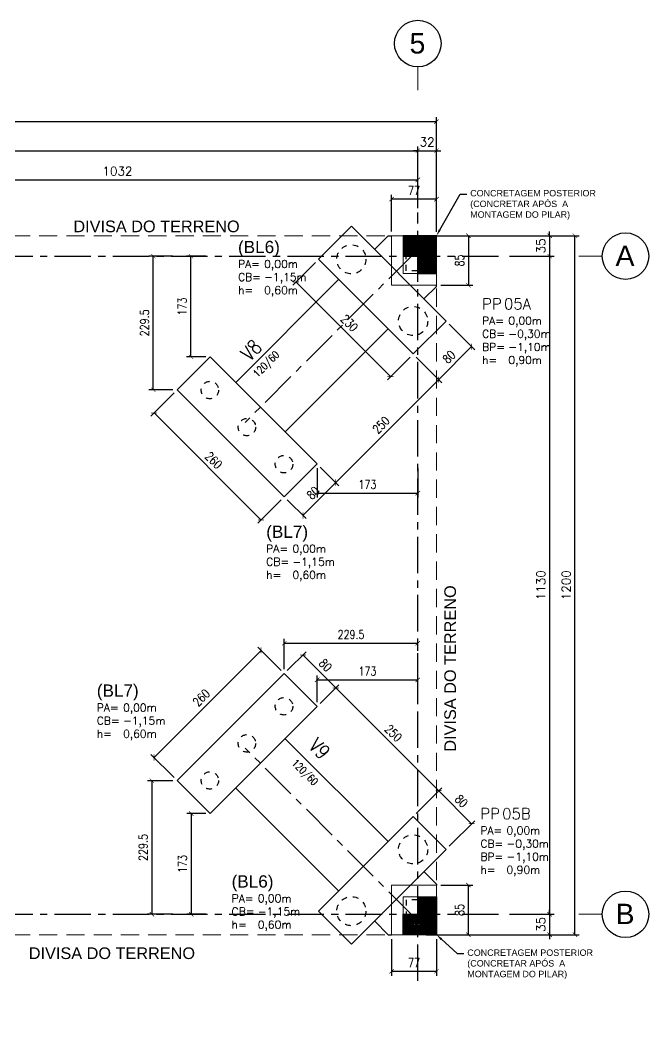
# Model space of a CAD drawing. Header units: millimetres. Extents: x 1792.4 to 1850.9, y 123.2 to 195.3.
# Drawn here: x 1837.84 to 1848.64, y 159.24 to 176.63 of the extents above; entities that cross this region are included whole.
import ezdxf
from ezdxf import colors
from ezdxf.entities.mleader import LeaderData, LeaderLine
from ezdxf.math import Vec2, Vec3

# ---------------------------------------------------------------- set-up
doc = ezdxf.new("R2010")
doc.units = ezdxf.units.MM
doc.header["$LTSCALE"] = 0.5
for name, pattern in [('_PTD_tracejado', [0.003, 0.002, -0.001]), ('CENTER', [2, 1.25, -0.25, 0.25, -0.25]), ('Hidden', [0.007144, 0.004763, -0.002381]), ('HIDDEN2', [0.1875, 0.125, -0.0625])]:
    doc.linetypes.add(name, pattern=pattern)
doc.layers.get('0').update_dxf_attribs({"color": 1})
for name, color, linetype in [('11', 3, 'Continuous'), ('227', 2, 'Continuous'), ('8', 3, 'Continuous'), ('concretagem posterior', 10, 'Continuous'), ('COTAS', 1, 'Continuous'), ('Descrição Pilar', 4, 'Continuous'), ('EIXOS', 242, 'CENTER'), ('ESTACAS', 2, 'Continuous'), ('PILAR', 5, 'Continuous'), ('vigas', 3, 'Continuous')]:
    doc.layers.add(name, color=color, linetype=linetype)
for name, color, linetype, lineweight in [('_Hidden_', 7, 'Hidden', 9), ('BLOCOS', 3, 'Continuous', 9), ('Grids', 7, 'Continuous', 9), ('Text Notes', 7, 'Continuous', 9)]:
    doc.layers.add(name, color=color, linetype=linetype, lineweight=lineweight)
doc.styles.add('Arial', font='arial.ttf', dxfattribs={"height": 0.1875})
doc.styles.add('Arial_2', font='arial.ttf', dxfattribs={"height": 0.1875})
doc.styles.add('ROMANS', font='romans.shx')
doc.styles.add('ROMANS2', font='romans.shx', dxfattribs={"width": 0.8})
doc.styles.add('SANB', font='sas_____.pfb')
doc.styles.add('SIMPLEX', font='SIMPLEX.shx', dxfattribs={"width": 0.8})
doc.dimstyles.new('75', dxfattribs={"dimtxt": 0.15, "dimasz": 0.075, "dimexe": 0.075, "dimexo": 0.075, "dimgap": 0.075, "dimtad": 1, "dimdec": 1, "dimlfac": 100, "dimrnd": 0.4995, "dimdsep": 46, "dimtxsty": 'ROMANS', "dimblk": 'ARCHTICK', "dimcen": 0.075, "dimclrd": 1, "dimclre": 1, "dimclrt": 2, "dimadec": 0, "dimazin": 0, "dimtfac": 1, "dimtdec": 1, "dimtix": 1, "dimtmove": 0, "dimatfit": 0, "dimldrblk": 'ARCHTICK', "dimfxl": 1, "dimtolj": 1, "dimtzin": 0, "dimarcsym": 0})
doc.dimstyles.new('75e', dxfattribs={"dimtxt": 0.15, "dimasz": 0.075, "dimexe": 0.075, "dimexo": 0.075, "dimgap": 0.075, "dimtad": 1, "dimdec": 1, "dimlfac": 100, "dimrnd": 0.5, "dimdsep": 46, "dimtxsty": 'ROMANS2', "dimblk": 'ARCHTICK', "dimcen": 0.075, "dimclrd": 1, "dimclre": 1, "dimclrt": 2, "dimadec": 0, "dimazin": 0, "dimtfac": 1, "dimtdec": 1, "dimtix": 1, "dimtmove": 0, "dimatfit": 0, "dimldrblk": 'ARCHTICK', "dimfxl": 1, "dimtolj": 1, "dimtzin": 0, "dimarcsym": 0})
pattern_1 = [(45, (160.219941, -190.253245), (-0.01234785217, 0.01234785217), [])]
pattern_2 = [(45, (160.219941, -190.603245), (-0.01234785217, 0.01234785217), [])]

# ---------------------------------------------------------------- blocks, each defined once
blk = doc.blocks.new('Grid - M_Cabeça da grade - Círculo _Padrão_ 2-409905-01_ Locação de Pilares')
at = {"layer": 'Grids'}
blk.add_line((0, 0.021), (0, 0.017), dxfattribs=at)
at = {"layer": 'Grids', "color": 146, "lineweight": 25, "true_color": 0x006b77}
blk.add_circle((0, 0.025), 0.004, dxfattribs=at)
blk = doc.blocks.new('_ArchTick')
at = {"color": 0, "linetype": 'ByBlock', "const_width": 0.15}
blk.add_lwpolyline([(-0.5, -0.5), (0.5, 0.5)], dxfattribs=at)
blk = doc.blocks.new('*D53')
at = {"layer": 'COTAS', "color": 1, "lineweight": -2, "transparency": 16777216}
for p, q in [((1803.388, 173.401), (1803.388, 174.461)), ((1803.388, 174.386), (1844.668, 174.386)), ((1844.668, 173.401), (1844.668, 174.461))]:
    blk.add_line(p, q, dxfattribs=at)
at = {"layer": 'DEFPOINTS', "color": 0, "transparency": 16777216}
for p in [(1844.668, 174.386), (1803.388, 173.326), (1844.668, 173.326)]:
    blk.add_point(p, dxfattribs=at)
at = {"layer": 'COTAS', "color": 1, "lineweight": -2, "transparency": 16777216, "xscale": 0.075, "yscale": 0.075, "zscale": 0.075, "rotation": 180}
blk.add_blockref('_ArchTick', (1803.388, 174.386), dxfattribs=at)
at = {"layer": 'COTAS', "color": 1, "lineweight": -2, "transparency": 16777216, "xscale": 0.075, "yscale": 0.075, "zscale": 0.075}
blk.add_blockref('_ArchTick', (1844.668, 174.386), dxfattribs=at)
at = {"layer": 'COTAS', "color": 2, "transparency": 16777216, "insert": (1824.028, 174.536), "char_height": 0.15, "width": 1.36261, "attachment_point": 5, "style": 'ROMANS'}
blk.add_mtext('\\A1;4128', dxfattribs=at)
blk = doc.blocks.new('*D57')
at = {"layer": 'COTAS', "color": 1, "lineweight": -2, "transparency": 16777216}
for p, q in [((1834.348, 173.401), (1834.348, 173.961)), ((1834.348, 173.886), (1844.668, 173.886)), ((1844.668, 173.401), (1844.668, 173.961))]:
    blk.add_line(p, q, dxfattribs=at)
at = {"layer": 'DEFPOINTS', "color": 0, "transparency": 16777216}
for p in [(1844.668, 173.886), (1834.348, 173.326), (1844.668, 173.326)]:
    blk.add_point(p, dxfattribs=at)
at = {"layer": 'COTAS', "color": 1, "lineweight": -2, "transparency": 16777216, "xscale": 0.075, "yscale": 0.075, "zscale": 0.075, "rotation": 180}
blk.add_blockref('_ArchTick', (1834.348, 173.886), dxfattribs=at)
at = {"layer": 'COTAS', "color": 1, "lineweight": -2, "transparency": 16777216, "xscale": 0.075, "yscale": 0.075, "zscale": 0.075}
blk.add_blockref('_ArchTick', (1844.668, 173.886), dxfattribs=at)
at = {"layer": 'COTAS', "color": 2, "transparency": 16777216, "insert": (1839.508, 174.036), "char_height": 0.15, "width": 1.36261, "attachment_point": 5, "style": 'ROMANS'}
blk.add_mtext('\\A1;1032', dxfattribs=at)
blk = doc.blocks.new('*D61')
at = {"layer": 'COTAS', "color": 1, "lineweight": -2, "transparency": 16777216}
for p, q in [((1846.243, 172.576), (1847.008, 172.576)), ((1846.933, 172.576), (1846.933, 161.276)), ((1846.243, 161.276), (1847.008, 161.276))]:
    blk.add_line(p, q, dxfattribs=at)
at = {"layer": 'DEFPOINTS', "color": 0, "transparency": 16777216}
for p in [(1846.168, 172.576), (1846.168, 161.276), (1846.933, 161.276)]:
    blk.add_point(p, dxfattribs=at)
at = {"layer": 'COTAS', "color": 1, "lineweight": -2, "transparency": 16777216, "xscale": 0.075, "yscale": 0.075, "zscale": 0.075}
for p, rotation in [((1846.933, 172.576), 90), ((1846.933, 161.276), 270)]:
    blk.add_blockref('_ArchTick', p, dxfattribs=dict(at, rotation=rotation))
at = {"layer": 'COTAS', "color": 2, "transparency": 16777216, "insert": (1846.783, 166.926), "char_height": 0.15, "width": 1.59435, "attachment_point": 5, "rotation": 90, "style": 'ROMANS'}
blk.add_mtext('\\A1;1130', dxfattribs=at)
blk = doc.blocks.new('*D62')
at = {"layer": 'COTAS', "color": 1, "lineweight": -2, "transparency": 16777216}
for p, q in [((1846.933, 172.926), (1846.933, 173.001)), ((1845.063, 172.926), (1847.008, 172.926)), ((1846.933, 172.926), (1846.933, 172.576)), ((1846.243, 172.576), (1847.008, 172.576)), ((1846.933, 172.576), (1846.933, 172.501))]:
    blk.add_line(p, q, dxfattribs=at)
at = {"layer": 'DEFPOINTS', "color": 0, "transparency": 16777216}
for p in [(1844.988, 172.926), (1846.168, 172.576), (1846.933, 172.576)]:
    blk.add_point(p, dxfattribs=at)
at = {"layer": 'COTAS', "color": 1, "lineweight": -2, "transparency": 16777216, "xscale": 0.075, "yscale": 0.075, "zscale": 0.075}
for p, rotation in [((1846.933, 172.926), 270), ((1846.933, 172.576), 90)]:
    blk.add_blockref('_ArchTick', p, dxfattribs=dict(at, rotation=rotation))
at = {"layer": 'COTAS', "color": 2, "transparency": 16777216, "insert": (1846.783, 172.751), "char_height": 0.15, "width": 2.04855, "attachment_point": 5, "rotation": 90, "style": 'ROMANS'}
blk.add_mtext('\\A1;35', dxfattribs=at)
blk = doc.blocks.new('*D63')
at = {"layer": 'COTAS', "color": 1, "lineweight": -2, "transparency": 16777216}
for p, q in [((1844.668, 174.386), (1844.593, 174.386)), ((1844.668, 173.401), (1844.668, 174.461)), ((1844.668, 174.386), (1844.988, 174.386)), ((1844.988, 172.996), (1844.988, 174.461)), ((1844.988, 174.386), (1845.063, 174.386))]:
    blk.add_line(p, q, dxfattribs=at)
at = {"layer": 'DEFPOINTS', "color": 0, "transparency": 16777216}
for p in [(1844.988, 174.386), (1844.668, 173.326), (1844.988, 172.921)]:
    blk.add_point(p, dxfattribs=at)
at = {"layer": 'COTAS', "color": 1, "lineweight": -2, "transparency": 16777216, "xscale": 0.075, "yscale": 0.075, "zscale": 0.075}
blk.add_blockref('_ArchTick', (1844.668, 174.386), dxfattribs=at)
at = {"layer": 'COTAS', "color": 1, "lineweight": -2, "transparency": 16777216, "xscale": 0.075, "yscale": 0.075, "zscale": 0.075, "rotation": 180}
blk.add_blockref('_ArchTick', (1844.988, 174.386), dxfattribs=at)
at = {"layer": 'COTAS', "color": 2, "transparency": 16777216, "insert": (1844.828, 174.536), "char_height": 0.15, "width": 1.36261, "attachment_point": 5, "style": 'ROMANS'}
blk.add_mtext('\\A1;32', dxfattribs=at)
blk = doc.blocks.new('*D64')
at = {"layer": 'COTAS', "color": 1, "lineweight": -2, "transparency": 16777216}
for p, q in [((1802.588, 173.001), (1802.588, 174.961)), ((1802.588, 174.886), (1844.988, 174.886)), ((1844.988, 172.996), (1844.988, 174.961))]:
    blk.add_line(p, q, dxfattribs=at)
at = {"layer": 'DEFPOINTS', "color": 0, "transparency": 16777216}
for p in [(1844.988, 174.886), (1802.588, 172.926), (1844.988, 172.921)]:
    blk.add_point(p, dxfattribs=at)
at = {"layer": 'COTAS', "color": 1, "lineweight": -2, "transparency": 16777216, "xscale": 0.075, "yscale": 0.075, "zscale": 0.075, "rotation": 180}
blk.add_blockref('_ArchTick', (1802.588, 174.886), dxfattribs=at)
at = {"layer": 'COTAS', "color": 1, "lineweight": -2, "transparency": 16777216, "xscale": 0.075, "yscale": 0.075, "zscale": 0.075}
blk.add_blockref('_ArchTick', (1844.988, 174.886), dxfattribs=at)
at = {"layer": 'COTAS', "color": 2, "transparency": 16777216, "insert": (1823.788, 175.036), "char_height": 0.15, "width": 1.36261, "attachment_point": 5, "style": 'ROMANS'}
blk.add_mtext('\\A1;4240', dxfattribs=at)
blk = doc.blocks.new('*D65')
at = {"layer": 'COTAS', "color": 1, "lineweight": -2, "transparency": 16777216}
for p, q in [((1846.933, 161.276), (1846.933, 161.351)), ((1846.243, 161.276), (1847.008, 161.276)), ((1846.933, 161.276), (1846.933, 160.926)), ((1845.063, 160.926), (1847.008, 160.926)), ((1846.933, 160.926), (1846.933, 160.851))]:
    blk.add_line(p, q, dxfattribs=at)
at = {"layer": 'DEFPOINTS', "color": 0, "transparency": 16777216}
for p in [(1846.168, 161.276), (1844.988, 160.926), (1846.933, 160.926)]:
    blk.add_point(p, dxfattribs=at)
at = {"layer": 'COTAS', "color": 1, "lineweight": -2, "transparency": 16777216, "xscale": 0.075, "yscale": 0.075, "zscale": 0.075}
for p, rotation in [((1846.933, 161.276), 270), ((1846.933, 160.926), 90)]:
    blk.add_blockref('_ArchTick', p, dxfattribs=dict(at, rotation=rotation))
at = {"layer": 'COTAS', "color": 2, "transparency": 16777216, "insert": (1846.783, 161.101), "char_height": 0.15, "width": 1.36261, "attachment_point": 5, "rotation": 90, "style": 'ROMANS'}
blk.add_mtext('\\A1;35', dxfattribs=at)
blk = doc.blocks.new('*D66')
at = {"layer": 'COTAS', "color": 1, "lineweight": -2, "transparency": 16777216}
for p, q in [((1844.809, 172.926), (1847.442, 172.926)), ((1847.367, 160.926), (1847.367, 172.926)), ((1844.809, 160.926), (1847.442, 160.926))]:
    blk.add_line(p, q, dxfattribs=at)
at = {"layer": 'DEFPOINTS', "color": 0, "transparency": 16777216}
for p in [(1844.734, 172.926), (1847.367, 172.926), (1844.734, 160.926)]:
    blk.add_point(p, dxfattribs=at)
at = {"layer": 'COTAS', "color": 1, "lineweight": -2, "transparency": 16777216, "xscale": 0.075, "yscale": 0.075, "zscale": 0.075}
for p, rotation in [((1847.367, 172.926), 90), ((1847.367, 160.926), 270)]:
    blk.add_blockref('_ArchTick', p, dxfattribs=dict(at, rotation=rotation))
at = {"layer": 'COTAS', "color": 2, "transparency": 16777216, "insert": (1847.217, 166.926), "char_height": 0.15, "width": 1.36261, "attachment_point": 5, "rotation": 90, "style": 'ROMANS'}
blk.add_mtext('\\A1;1200', dxfattribs=at)
blk = doc.blocks.new('*D183')
at = {"layer": 'COTAS', "color": 1, "lineweight": -2, "transparency": 16777216}
for p, q in [((1840.482, 170.228), (1840.083, 169.83)), ((1840.136, 169.883), (1841.975, 168.044)), ((1842.32, 168.39), (1841.922, 167.991))]:
    blk.add_line(p, q, dxfattribs=at)
at = {"layer": 'DEFPOINTS', "color": 0, "transparency": 16777216}
for p in [(1840.535, 170.281), (1842.373, 168.443), (1841.975, 168.044)]:
    blk.add_point(p, dxfattribs=at)
at = {"layer": 'COTAS', "color": 1, "lineweight": -2, "transparency": 16777216, "xscale": 0.075, "yscale": 0.075, "zscale": 0.075}
for p, rotation in [((1840.136, 169.883), 134.9999999999991), ((1841.975, 168.044), 314.9999999999991)]:
    blk.add_blockref('_ArchTick', p, dxfattribs=dict(at, rotation=rotation))
at = {"layer": 'COTAS', "color": 2, "transparency": 16777216, "insert": (1841.161, 169.07), "char_height": 0.15, "attachment_point": 5, "rotation": 315, "style": 'ROMANS2'}
blk.add_mtext('\\A1;260', dxfattribs=at)
blk = doc.blocks.new('*D184')
at = {"layer": 'COTAS', "color": 1, "lineweight": -2, "transparency": 16777216}
for p, q in [((1845.206, 171.408), (1845.646, 170.969)), ((1845.027, 170.456), (1845.593, 171.022)), ((1844.64, 170.843), (1845.08, 170.403))]:
    blk.add_line(p, q, dxfattribs=at)
at = {"layer": 'DEFPOINTS', "color": 0, "transparency": 16777216}
for p in [(1845.153, 171.461), (1844.587, 170.896), (1845.593, 171.022)]:
    blk.add_point(p, dxfattribs=at)
at = {"layer": 'COTAS', "color": 1, "lineweight": -2, "transparency": 16777216, "xscale": 0.075, "yscale": 0.075, "zscale": 0.075}
for p, rotation in [((1845.593, 171.022), 44.99999999999997), ((1845.027, 170.456), 225)]:
    blk.add_blockref('_ArchTick', p, dxfattribs=dict(at, rotation=rotation))
at = {"layer": 'COTAS', "color": 2, "transparency": 16777216, "insert": (1845.204, 170.845), "char_height": 0.15, "attachment_point": 5, "rotation": 45, "style": 'ROMANS2'}
blk.add_mtext('\\A1;80', dxfattribs=at)
blk = doc.blocks.new('*D185')
at = {"layer": 'COTAS', "color": 1, "lineweight": -2, "transparency": 16777216}
for p, q in [((1844.218, 173.001), (1844.218, 173.63)), ((1844.988, 173.555), (1844.218, 173.555)), ((1844.988, 173.001), (1844.988, 173.63))]:
    blk.add_line(p, q, dxfattribs=at)
at = {"layer": 'DEFPOINTS', "color": 0, "transparency": 16777216}
for p in [(1844.218, 173.555), (1844.218, 172.926), (1844.988, 172.926)]:
    blk.add_point(p, dxfattribs=at)
at = {"layer": 'COTAS', "color": 1, "lineweight": -2, "transparency": 16777216, "xscale": 0.075, "yscale": 0.075, "zscale": 0.075, "rotation": 180}
blk.add_blockref('_ArchTick', (1844.218, 173.555), dxfattribs=at)
at = {"layer": 'COTAS', "color": 1, "lineweight": -2, "transparency": 16777216, "xscale": 0.075, "yscale": 0.075, "zscale": 0.075}
blk.add_blockref('_ArchTick', (1844.988, 173.555), dxfattribs=at)
at = {"layer": 'COTAS', "color": 2, "transparency": 16777216, "insert": (1844.603, 173.705), "char_height": 0.15, "attachment_point": 5, "style": 'ROMANS2'}
blk.add_mtext('\\A1;77', dxfattribs=at)
blk = doc.blocks.new('*D186')
at = {"layer": 'COTAS', "color": 1, "lineweight": -2, "transparency": 16777216}
for p, q in [((1845.063, 172.926), (1845.612, 172.926)), ((1845.537, 172.926), (1845.537, 172.076)), ((1845.063, 172.076), (1845.612, 172.076))]:
    blk.add_line(p, q, dxfattribs=at)
at = {"layer": 'DEFPOINTS', "color": 0, "transparency": 16777216}
for p in [(1844.988, 172.926), (1844.988, 172.076), (1845.537, 172.076)]:
    blk.add_point(p, dxfattribs=at)
at = {"layer": 'COTAS', "color": 1, "lineweight": -2, "transparency": 16777216, "xscale": 0.075, "yscale": 0.075, "zscale": 0.075}
for p, rotation in [((1845.537, 172.926), 90), ((1845.537, 172.076), 270)]:
    blk.add_blockref('_ArchTick', p, dxfattribs=dict(at, rotation=rotation))
at = {"layer": 'COTAS', "color": 2, "transparency": 16777216, "insert": (1845.387, 172.501), "char_height": 0.15, "attachment_point": 5, "rotation": 90, "style": 'ROMANS2'}
blk.add_mtext('\\A1;85', dxfattribs=at)
blk = doc.blocks.new('*D201')
at = {"layer": 'COTAS', "color": 1, "lineweight": -2, "transparency": 16777216}
for p, q in [((1842.992, 168.955), (1843.312, 168.635)), ((1843.259, 168.688), (1842.694, 168.122)), ((1842.426, 168.39), (1842.747, 168.069))]:
    blk.add_line(p, q, dxfattribs=at)
at = {"layer": 'DEFPOINTS', "color": 0, "transparency": 16777216}
for p in [(1842.939, 169.008), (1842.373, 168.443), (1842.694, 168.122)]:
    blk.add_point(p, dxfattribs=at)
at = {"layer": 'COTAS', "color": 1, "lineweight": -2, "transparency": 16777216, "xscale": 0.075, "yscale": 0.075, "zscale": 0.075}
for p, rotation in [((1843.259, 168.688), 45.00000000000288), ((1842.694, 168.122), 225.0000000000029)]:
    blk.add_blockref('_ArchTick', p, dxfattribs=dict(at, rotation=rotation))
at = {"layer": 'COTAS', "color": 2, "transparency": 16777216, "insert": (1842.87, 168.511), "char_height": 0.15, "attachment_point": 5, "rotation": 45, "style": 'ROMANS2'}
blk.add_mtext('\\A1;80', dxfattribs=at)
blk = doc.blocks.new('*D202')
at = {"layer": 'COTAS', "color": 1, "lineweight": -2, "transparency": 16777216}
for p, q in [((1844.76, 170.723), (1845.08, 170.403)), ((1843.259, 168.688), (1845.027, 170.456)), ((1842.992, 168.955), (1843.312, 168.635))]:
    blk.add_line(p, q, dxfattribs=at)
at = {"layer": 'DEFPOINTS', "color": 0, "transparency": 16777216}
for p in [(1844.707, 170.776), (1845.027, 170.456), (1842.939, 169.008)]:
    blk.add_point(p, dxfattribs=at)
at = {"layer": 'COTAS', "color": 1, "lineweight": -2, "transparency": 16777216, "xscale": 0.075, "yscale": 0.075, "zscale": 0.075}
for p, rotation in [((1845.027, 170.456), 45.00000000000046), ((1843.259, 168.688), 225.0000000000004)]:
    blk.add_blockref('_ArchTick', p, dxfattribs=dict(at, rotation=rotation))
at = {"layer": 'COTAS', "color": 2, "transparency": 16777216, "insert": (1844.037, 169.678), "char_height": 0.15, "attachment_point": 5, "rotation": 45, "style": 'ROMANS2'}
blk.add_mtext('\\A1;250', dxfattribs=at)
blk = doc.blocks.new('*D203')
at = {"layer": 'COTAS', "color": 1, "lineweight": -2, "transparency": 16777216}
for p, q in [((1842.32, 165.462), (1841.922, 165.86)), ((1840.136, 163.969), (1841.975, 165.807)), ((1840.482, 163.623), (1840.083, 164.022))]:
    blk.add_line(p, q, dxfattribs=at)
at = {"layer": 'DEFPOINTS', "color": 0, "transparency": 16777216}
for p in [(1841.975, 165.807), (1842.373, 165.409), (1840.535, 163.57)]:
    blk.add_point(p, dxfattribs=at)
at = {"layer": 'COTAS', "color": 1, "lineweight": -2, "transparency": 16777216, "xscale": 0.075, "yscale": 0.075, "zscale": 0.075}
for p, rotation in [((1841.975, 165.807), 45.00000000000089), ((1840.136, 163.969), 225.0000000000009)]:
    blk.add_blockref('_ArchTick', p, dxfattribs=dict(at, rotation=rotation))
at = {"layer": 'COTAS', "color": 2, "transparency": 16777216, "insert": (1840.949, 164.994), "char_height": 0.15, "attachment_point": 5, "rotation": 45, "style": 'ROMANS2'}
blk.add_mtext('\\A1;260', dxfattribs=at)
blk = doc.blocks.new('*D204')
at = {"layer": 'COTAS', "color": 1, "lineweight": -2, "transparency": 16777216}
for p, q in [((1844.64, 163.009), (1845.08, 163.449)), ((1845.027, 163.396), (1845.593, 162.83)), ((1845.206, 162.443), (1845.646, 162.883))]:
    blk.add_line(p, q, dxfattribs=at)
at = {"layer": 'DEFPOINTS', "color": 0, "transparency": 16777216}
for p in [(1844.587, 162.956), (1845.593, 162.83), (1845.153, 162.39)]:
    blk.add_point(p, dxfattribs=at)
at = {"layer": 'COTAS', "color": 1, "lineweight": -2, "transparency": 16777216, "xscale": 0.075, "yscale": 0.075, "zscale": 0.075}
for p, rotation in [((1845.027, 163.396), 134.9999999999998), ((1845.593, 162.83), 314.9999999999998)]:
    blk.add_blockref('_ArchTick', p, dxfattribs=dict(at, rotation=rotation))
at = {"layer": 'COTAS', "color": 2, "transparency": 16777216, "insert": (1845.416, 163.219), "char_height": 0.15, "attachment_point": 5, "rotation": 315, "style": 'ROMANS2'}
blk.add_mtext('\\A1;80', dxfattribs=at)
blk = doc.blocks.new('*D205')
at = {"layer": 'COTAS', "color": 1, "lineweight": -2, "transparency": 16777216}
for p, q in [((1842.426, 165.462), (1842.747, 165.782)), ((1843.259, 165.163), (1842.694, 165.729)), ((1842.992, 164.896), (1843.312, 165.217))]:
    blk.add_line(p, q, dxfattribs=at)
at = {"layer": 'DEFPOINTS', "color": 0, "transparency": 16777216}
for p in [(1842.694, 165.729), (1842.373, 165.409), (1842.939, 164.843)]:
    blk.add_point(p, dxfattribs=at)
at = {"layer": 'COTAS', "color": 1, "lineweight": -2, "transparency": 16777216, "xscale": 0.075, "yscale": 0.075, "zscale": 0.075}
for p, rotation in [((1842.694, 165.729), 134.9999999999971), ((1843.259, 165.163), 314.9999999999971)]:
    blk.add_blockref('_ArchTick', p, dxfattribs=dict(at, rotation=rotation))
at = {"layer": 'COTAS', "color": 2, "transparency": 16777216, "insert": (1843.082, 165.552), "char_height": 0.15, "attachment_point": 5, "rotation": 315, "style": 'ROMANS2'}
blk.add_mtext('\\A1;80', dxfattribs=at)
blk = doc.blocks.new('*D206')
at = {"layer": 'COTAS', "color": 1, "lineweight": -2, "transparency": 16777216}
for p, q in [((1842.992, 164.896), (1843.312, 165.217)), ((1843.259, 165.163), (1845.027, 163.396)), ((1844.76, 163.128), (1845.08, 163.449))]:
    blk.add_line(p, q, dxfattribs=at)
at = {"layer": 'DEFPOINTS', "color": 0, "transparency": 16777216}
for p in [(1842.939, 164.843), (1845.027, 163.396), (1844.707, 163.075)]:
    blk.add_point(p, dxfattribs=at)
at = {"layer": 'COTAS', "color": 1, "lineweight": -2, "transparency": 16777216, "xscale": 0.075, "yscale": 0.075, "zscale": 0.075}
for p, rotation in [((1843.259, 165.163), 134.9999999999996), ((1845.027, 163.396), 314.9999999999995)]:
    blk.add_blockref('_ArchTick', p, dxfattribs=dict(at, rotation=rotation))
at = {"layer": 'COTAS', "color": 2, "transparency": 16777216, "insert": (1844.249, 164.386), "char_height": 0.15, "attachment_point": 5, "rotation": 315, "style": 'ROMANS2'}
blk.add_mtext('\\A1;250', dxfattribs=at)
blk = doc.blocks.new('*D207')
at = {"layer": 'COTAS', "color": 1, "lineweight": -2, "transparency": 16777216}
for p, q in [((1844.218, 160.851), (1844.218, 160.221)), ((1844.988, 160.851), (1844.988, 160.221)), ((1844.988, 160.296), (1844.218, 160.296))]:
    blk.add_line(p, q, dxfattribs=at)
at = {"layer": 'DEFPOINTS', "color": 0, "transparency": 16777216}
for p in [(1844.218, 160.926), (1844.988, 160.926), (1844.218, 160.296)]:
    blk.add_point(p, dxfattribs=at)
at = {"layer": 'COTAS', "color": 1, "lineweight": -2, "transparency": 16777216, "xscale": 0.075, "yscale": 0.075, "zscale": 0.075, "rotation": 180}
blk.add_blockref('_ArchTick', (1844.218, 160.296), dxfattribs=at)
at = {"layer": 'COTAS', "color": 1, "lineweight": -2, "transparency": 16777216, "xscale": 0.075, "yscale": 0.075, "zscale": 0.075}
blk.add_blockref('_ArchTick', (1844.988, 160.296), dxfattribs=at)
at = {"layer": 'COTAS', "color": 2, "transparency": 16777216, "insert": (1844.603, 160.446), "char_height": 0.15, "attachment_point": 5, "style": 'ROMANS2'}
blk.add_mtext('\\A1;77', dxfattribs=at)
blk = doc.blocks.new('*D208')
at = {"layer": 'COTAS', "color": 1, "lineweight": -2, "transparency": 16777216}
for p, q in [((1845.063, 161.776), (1845.612, 161.776)), ((1845.537, 160.926), (1845.537, 161.776)), ((1845.063, 160.926), (1845.612, 160.926))]:
    blk.add_line(p, q, dxfattribs=at)
at = {"layer": 'DEFPOINTS', "color": 0, "transparency": 16777216}
for p in [(1844.988, 161.776), (1845.537, 161.776), (1844.988, 160.926)]:
    blk.add_point(p, dxfattribs=at)
at = {"layer": 'COTAS', "color": 1, "lineweight": -2, "transparency": 16777216, "xscale": 0.075, "yscale": 0.075, "zscale": 0.075}
for p, rotation in [((1845.537, 161.776), 90), ((1845.537, 160.926), 270)]:
    blk.add_blockref('_ArchTick', p, dxfattribs=dict(at, rotation=rotation))
at = {"layer": 'COTAS', "color": 2, "transparency": 16777216, "insert": (1845.387, 161.351), "char_height": 0.15, "attachment_point": 5, "rotation": 90, "style": 'ROMANS2'}
blk.add_mtext('\\A1;85', dxfattribs=at)
blk = doc.blocks.new('*D209')
at = {"layer": 'COTAS', "color": 1, "lineweight": -2, "transparency": 16777216}
for p, q in [((1840.46, 172.576), (1840.048, 172.576)), ((1840.123, 170.281), (1840.123, 172.576)), ((1840.46, 170.281), (1840.048, 170.281))]:
    blk.add_line(p, q, dxfattribs=at)
at = {"layer": 'DEFPOINTS', "color": 0, "transparency": 16777216}
for p in [(1840.123, 172.576), (1840.535, 172.576), (1840.535, 170.281)]:
    blk.add_point(p, dxfattribs=at)
at = {"layer": 'COTAS', "color": 1, "lineweight": -2, "transparency": 16777216, "xscale": 0.075, "yscale": 0.075, "zscale": 0.075}
for p, rotation in [((1840.123, 172.576), 90), ((1840.123, 170.281), 270)]:
    blk.add_blockref('_ArchTick', p, dxfattribs=dict(at, rotation=rotation))
at = {"layer": 'COTAS', "color": 2, "transparency": 16777216, "insert": (1839.973, 171.429), "char_height": 0.15, "attachment_point": 5, "rotation": 90, "style": 'ROMANS2'}
blk.add_mtext('\\A1;229.5', dxfattribs=at)
blk = doc.blocks.new('*D210')
at = {"layer": 'COTAS', "color": 1, "lineweight": -2, "transparency": 16777216}
for p, q in [((1841.025, 172.576), (1840.696, 172.576)), ((1840.771, 170.847), (1840.771, 172.576)), ((1841.025, 170.847), (1840.696, 170.847))]:
    blk.add_line(p, q, dxfattribs=at)
at = {"layer": 'DEFPOINTS', "color": 0, "transparency": 16777216}
for p in [(1840.771, 172.576), (1841.1, 172.576), (1841.1, 170.847)]:
    blk.add_point(p, dxfattribs=at)
at = {"layer": 'COTAS', "color": 1, "lineweight": -2, "transparency": 16777216, "xscale": 0.075, "yscale": 0.075, "zscale": 0.075}
for p, rotation in [((1840.771, 172.576), 90), ((1840.771, 170.847), 270)]:
    blk.add_blockref('_ArchTick', p, dxfattribs=dict(at, rotation=rotation))
at = {"layer": 'COTAS', "color": 2, "transparency": 16777216, "insert": (1840.621, 171.711), "char_height": 0.15, "attachment_point": 5, "rotation": 90, "style": 'ROMANS2'}
blk.add_mtext('\\A1;173', dxfattribs=at)
blk = doc.blocks.new('*D211')
at = {"layer": 'COTAS', "color": 1, "lineweight": -2, "transparency": 16777216}
for p, q in [((1842.939, 168.933), (1842.939, 168.432)), ((1844.668, 168.933), (1844.668, 168.432)), ((1842.939, 168.507), (1844.668, 168.507))]:
    blk.add_line(p, q, dxfattribs=at)
at = {"layer": 'DEFPOINTS', "color": 0, "transparency": 16777216}
for p in [(1842.939, 169.008), (1844.668, 169.008), (1844.668, 168.507)]:
    blk.add_point(p, dxfattribs=at)
at = {"layer": 'COTAS', "color": 1, "lineweight": -2, "transparency": 16777216, "xscale": 0.075, "yscale": 0.075, "zscale": 0.075, "rotation": 180}
blk.add_blockref('_ArchTick', (1842.939, 168.507), dxfattribs=at)
at = {"layer": 'COTAS', "color": 1, "lineweight": -2, "transparency": 16777216, "xscale": 0.075, "yscale": 0.075, "zscale": 0.075}
blk.add_blockref('_ArchTick', (1844.668, 168.507), dxfattribs=at)
at = {"layer": 'COTAS', "color": 2, "transparency": 16777216, "insert": (1843.803, 168.657), "char_height": 0.15, "attachment_point": 5, "style": 'ROMANS2'}
blk.add_mtext('\\A1;173', dxfattribs=at)
blk = doc.blocks.new('*D212')
at = {"layer": 'COTAS', "color": 1, "lineweight": -2, "transparency": 16777216}
for p, q in [((1842.939, 164.918), (1842.939, 165.376)), ((1844.668, 164.918), (1844.668, 165.376)), ((1842.939, 165.301), (1844.668, 165.301))]:
    blk.add_line(p, q, dxfattribs=at)
at = {"layer": 'DEFPOINTS', "color": 0, "transparency": 16777216}
for p in [(1844.668, 165.301), (1842.939, 164.843), (1844.668, 164.843)]:
    blk.add_point(p, dxfattribs=at)
at = {"layer": 'COTAS', "color": 1, "lineweight": -2, "transparency": 16777216, "xscale": 0.075, "yscale": 0.075, "zscale": 0.075, "rotation": 180}
blk.add_blockref('_ArchTick', (1842.939, 165.301), dxfattribs=at)
at = {"layer": 'COTAS', "color": 1, "lineweight": -2, "transparency": 16777216, "xscale": 0.075, "yscale": 0.075, "zscale": 0.075}
blk.add_blockref('_ArchTick', (1844.668, 165.301), dxfattribs=at)
at = {"layer": 'COTAS', "color": 2, "transparency": 16777216, "insert": (1843.803, 165.451), "char_height": 0.15, "attachment_point": 5, "style": 'ROMANS2'}
blk.add_mtext('\\A1;173', dxfattribs=at)
blk = doc.blocks.new('*D213')
at = {"layer": 'COTAS', "color": 1, "lineweight": -2, "transparency": 16777216}
for p, q in [((1842.373, 165.484), (1842.373, 166.005)), ((1842.373, 165.93), (1844.668, 165.93)), ((1844.668, 165.801), (1844.668, 166.005))]:
    blk.add_line(p, q, dxfattribs=at)
at = {"layer": 'DEFPOINTS', "color": 0, "transparency": 16777216}
for p in [(1844.668, 165.93), (1844.668, 165.726), (1842.373, 165.409)]:
    blk.add_point(p, dxfattribs=at)
at = {"layer": 'COTAS', "color": 1, "lineweight": -2, "transparency": 16777216, "xscale": 0.075, "yscale": 0.075, "zscale": 0.075, "rotation": 180}
blk.add_blockref('_ArchTick', (1842.373, 165.93), dxfattribs=at)
at = {"layer": 'COTAS', "color": 1, "lineweight": -2, "transparency": 16777216, "xscale": 0.075, "yscale": 0.075, "zscale": 0.075}
blk.add_blockref('_ArchTick', (1844.668, 165.93), dxfattribs=at)
at = {"layer": 'COTAS', "color": 2, "transparency": 16777216, "insert": (1843.52, 166.08), "char_height": 0.15, "attachment_point": 5, "style": 'ROMANS2'}
blk.add_mtext('\\A1;229.5', dxfattribs=at)
blk = doc.blocks.new('*D214')
at = {"layer": 'COTAS', "color": 1, "lineweight": -2, "transparency": 16777216}
for p, q in [((1840.46, 163.57), (1840.024, 163.57)), ((1840.099, 163.57), (1840.099, 161.276)), ((1840.46, 161.276), (1840.024, 161.276))]:
    blk.add_line(p, q, dxfattribs=at)
at = {"layer": 'DEFPOINTS', "color": 0, "transparency": 16777216}
for p in [(1840.535, 163.57), (1840.099, 161.276), (1840.535, 161.276)]:
    blk.add_point(p, dxfattribs=at)
at = {"layer": 'COTAS', "color": 1, "lineweight": -2, "transparency": 16777216, "xscale": 0.075, "yscale": 0.075, "zscale": 0.075}
for p, rotation in [((1840.099, 163.57), 90), ((1840.099, 161.276), 270)]:
    blk.add_blockref('_ArchTick', p, dxfattribs=dict(at, rotation=rotation))
at = {"layer": 'COTAS', "color": 2, "transparency": 16777216, "insert": (1839.949, 162.423), "char_height": 0.15, "attachment_point": 5, "rotation": 90, "style": 'ROMANS2'}
blk.add_mtext('\\A1;229.5', dxfattribs=at)
blk = doc.blocks.new('*D215')
at = {"layer": 'COTAS', "color": 1, "lineweight": -2, "transparency": 16777216}
for p, q in [((1841.025, 163.005), (1840.7, 163.005)), ((1840.775, 163.005), (1840.775, 161.276)), ((1841.025, 161.276), (1840.7, 161.276))]:
    blk.add_line(p, q, dxfattribs=at)
at = {"layer": 'DEFPOINTS', "color": 0, "transparency": 16777216}
for p in [(1841.1, 163.005), (1840.775, 161.276), (1841.1, 161.276)]:
    blk.add_point(p, dxfattribs=at)
at = {"layer": 'COTAS', "color": 1, "lineweight": -2, "transparency": 16777216, "xscale": 0.075, "yscale": 0.075, "zscale": 0.075}
for p, rotation in [((1840.775, 163.005), 90), ((1840.775, 161.276), 270)]:
    blk.add_blockref('_ArchTick', p, dxfattribs=dict(at, rotation=rotation))
at = {"layer": 'COTAS', "color": 2, "transparency": 16777216, "insert": (1840.625, 162.14), "char_height": 0.15, "attachment_point": 5, "rotation": 90, "style": 'ROMANS2'}
blk.add_mtext('\\A1;173', dxfattribs=at)
blk = doc.blocks.new('*D229')
at = {"layer": 'COTAS', "color": 1, "lineweight": -2, "transparency": 16777216}
for p, q in [((1842.908, 172.469), (1842.519, 172.08)), ((1844.199, 170.507), (1842.572, 172.133)), ((1844.534, 170.843), (1844.146, 170.454))]:
    blk.add_line(p, q, dxfattribs=at)
at = {"layer": 'DEFPOINTS', "color": 0, "transparency": 16777216}
for p in [(1842.961, 172.522), (1842.572, 172.133), (1844.587, 170.896)]:
    blk.add_point(p, dxfattribs=at)
at = {"layer": 'COTAS', "color": 1, "lineweight": -2, "transparency": 16777216, "xscale": 0.075, "yscale": 0.075, "zscale": 0.075}
for p, rotation in [((1842.572, 172.133), 135.0000000000035), ((1844.199, 170.507), 315.0000000000035)]:
    blk.add_blockref('_ArchTick', p, dxfattribs=dict(at, rotation=rotation))
at = {"layer": 'COTAS', "color": 2, "transparency": 16777216, "insert": (1843.491, 171.426), "char_height": 0.15, "attachment_point": 5, "rotation": 315, "style": 'ROMANS2'}
blk.add_mtext('\\A1;230', dxfattribs=at)

msp = doc.modelspace()

# ---------------------------------------------------------------- hatches: boundary and pattern name
at = {"layer": 'concretagem posterior', "linetype": 'Continuous', "ltscale": 0.5}
h = msp.add_hatch(dxfattribs=at)
h.set_pattern_fill('ANSI31', color=10, scale=0.0055)
h.set_pattern_definition(pattern_1)
h.paths.add_polyline_path([(1844.9877, 172.5758), (1844.9877, 172.9258), (1844.4177, 172.9258), (1844.4177, 172.5758)])
h = msp.add_hatch(dxfattribs=at)
h.set_pattern_fill('ANSI31', color=10, scale=0.0055)
h.set_pattern_definition(pattern_2)
h.paths.add_polyline_path([(1844.6677, 172.2758), (1844.9877, 172.2758), (1844.9877, 172.5758), (1844.6677, 172.5758)])
h = msp.add_hatch(dxfattribs=at)
h.set_pattern_fill('ANSI31', color=10, scale=0.0055)
h.set_pattern_definition(pattern_2)
h.paths.add_polyline_path([(1844.6677, 161.2758), (1844.9877, 161.2758), (1844.9877, 161.5758), (1844.6677, 161.5758)])
h = msp.add_hatch(dxfattribs=at)
h.set_pattern_fill('ANSI31', color=10, scale=0.0055)
h.set_pattern_definition(pattern_1)
h.paths.add_polyline_path([(1844.4177, 161.2758), (1844.4177, 160.9258), (1844.9877, 160.9258), (1844.9877, 161.2758)])

# ---------------------------------------------------------------- linework, layer by layer
at = {"layer": '_Hidden_', "color": 150, "linetype": 'HIDDEN2', "ltscale": 5, "true_color": 0x0080ff}
for p, q in [((1802.0677, 172.9258), (1844.9877, 172.9258)), ((1844.9877, 160.9258), (1844.9877, 172.9258)), ((1802.0677, 160.9258), (1844.9877, 160.9258))]:
    msp.add_line(p, q, dxfattribs=at)
at = {"layer": 'BLOCOS'}
for points in [[(1842.9609, 172.522), (1844.5873, 170.8957), (1845.1529, 171.4614), (1843.5266, 173.0877)], [(1840.5347, 170.2813), (1842.3732, 168.4428), (1842.9389, 169.0085), (1841.1004, 170.8469)], [(1840.5347, 163.5703), (1842.3732, 165.4088), (1842.9389, 164.8431), (1841.1004, 163.0046)], [(1842.9609, 161.3296), (1844.5873, 162.9559), (1845.1529, 162.3902), (1843.5266, 160.7639)]]:
    msp.add_lwpolyline(points, close=True, dxfattribs=at)
at = {"layer": 'BLOCOS', "color": 4}
for points in [[(1844.2177, 172.0758), (1844.9877, 172.0758), (1844.9877, 172.9258), (1844.2177, 172.9258)], [(1844.4177, 172.2758), (1844.9877, 172.2758), (1844.9877, 172.9258), (1844.4177, 172.9258)], [(1844.2177, 161.7758), (1844.9877, 161.7758), (1844.9877, 160.9258), (1844.2177, 160.9258)], [(1844.4177, 161.5758), (1844.9877, 161.5758), (1844.9877, 160.9258), (1844.4177, 160.9258)]]:
    msp.add_lwpolyline(points, close=True, dxfattribs=at)
at = {"layer": 'concretagem posterior', "color": 10, "linetype": 'Continuous', "ltscale": 0.5}
for points in [[(1844.4177, 172.5758), (1844.9877, 172.5758), (1844.9877, 172.9258), (1844.4177, 172.9258)], [(1844.6677, 172.2758), (1844.9877, 172.2758), (1844.9877, 172.5758), (1844.6677, 172.5758)], [(1844.6677, 161.5758), (1844.9877, 161.5758), (1844.9877, 161.2758), (1844.6677, 161.2758)], [(1844.4177, 161.2758), (1844.9877, 161.2758), (1844.9877, 160.9258), (1844.4177, 160.9258)]]:
    msp.add_lwpolyline(points, close=True, dxfattribs=at)
at = {"layer": 'EIXOS'}
for p, q in [((1844.6677, 160.1336), (1844.6677, 173.3258)), ((1844.6098, 172.6291), (1841.7029, 169.7222)), ((1802.4277, 172.5758), (1846.1677, 172.5758)), ((1844.6098, 161.2224), (1841.7029, 164.1294)), ((1802.4277, 161.2758), (1846.1677, 161.2758))]:
    msp.add_line(p, q, dxfattribs=at)
at = {"layer": 'ESTACAS', "color": 1, "linetype": 'HIDDEN2'}
for centre, radius in [((1843.5266, 172.522), 0.25), ((1844.5873, 171.4614), 0.25), ((1841.0962, 170.277), 0.15), ((1841.7326, 169.6406), 0.15), ((1842.369, 169.0042), 0.15), ((1842.369, 164.8473), 0.15), ((1841.7326, 164.211), 0.15), ((1841.0962, 163.5746), 0.15), ((1844.5873, 162.3902), 0.25), ((1843.5266, 161.3296), 0.25)]:
    msp.add_circle(centre, radius, dxfattribs=at)
at = {"layer": 'PILAR', "color": 2, "linetype": 'HIDDEN2'}
for points in [[(1844.4677, 172.8258), (1844.8677, 172.8258), (1844.8677, 172.3258), (1844.4677, 172.3258)], [(1844.4677, 161.0258), (1844.8677, 161.0258), (1844.8677, 161.5258), (1844.4677, 161.5258)]]:
    msp.add_lwpolyline(points, close=True, dxfattribs=at)
at = {"layer": 'vigas'}
for points in [[(1843.9247, 172.6896), (1844.1608, 172.9258), (1844.2177, 172.9258)], [(1841.5355, 170.4033), (1843.3076, 172.1754)], [(1844.7732, 171.8411), (1844.9877, 172.0556), (1844.9877, 172.0758)], [(1842.3841, 169.5548), (1844.1561, 171.3268)], [(1842.3841, 164.2968), (1844.1561, 162.5247)], [(1841.5355, 163.4482), (1843.3076, 161.6762)], [(1844.7732, 162.0105), (1844.9877, 161.796), (1844.9877, 161.7758)], [(1843.9247, 161.162), (1844.1608, 160.9258), (1844.2177, 160.9258)]]:
    msp.add_lwpolyline(points, dxfattribs=at)

# ---------------------------------------------------------------- block references
at = {"layer": 'Grids', "xscale": 99.99999999999993, "yscale": 99.99999999999993, "zscale": 99.99999999999993}
msp.add_blockref('Grid - M_Cabeça da grade - Círculo _Padrão_ 2-409905-01_ Locação de Pilares', (1844.6677, 173.7258), dxfattribs=at)
at = {"layer": 'Grids', "xscale": 99.99999999999993, "yscale": 99.99999999999993, "zscale": 99.99999999999993, "rotation": 269.9999999999997}
for p in [(1845.7359, 172.5758), (1845.7359, 161.2758)]:
    msp.add_blockref('Grid - M_Cabeça da grade - Círculo _Padrão_ 2-409905-01_ Locação de Pilares', p, dxfattribs=at)

# ---------------------------------------------------------------- texts
at = {"layer": '11', "color": 2, "linetype": 'Continuous', "style": 'SIMPLEX', "width": 0.8}
for rotation, p in [(45, (1841.9158, 170.4864)), (315, (1842.4927, 163.8612))]:
    msp.add_text('120/60', height=0.13, rotation=rotation, dxfattribs=at).set_placement(p)
at = {"layer": '227', "color": 6, "style": 'SANB'}
for s, p in [('(BL6)', (1841.5787, 172.6277)), ('(BL7)', (1842.0634, 167.7394)), ('(BL7)', (1839.153, 165.0113)), ('(BL6)', (1841.4688, 161.735))]:
    msp.add_text(s, height=0.2106, dxfattribs=at).set_placement(p)
at = {"layer": '8', "linetype": 'Continuous', "style": 'SIMPLEX', "width": 0.8}
for s, rotation, p in [('V8', 45, (1841.778, 170.7593)), ('V9', 315, (1842.7756, 164.144))]:
    msp.add_text(s, height=0.25, rotation=rotation, dxfattribs=at).set_placement(p)
at = {"layer": 'Descrição Pilar', "color": 2, "style": 'ROMANS'}
for s, p in [('PA=', (1841.5787, 172.3739)), ('0,00m', (1842.0287, 172.3739)), ('CB=', (1841.5787, 172.1489)), ('-1,15m', (1842.0287, 172.1489)), ('h=', (1841.5787, 171.9239)), ('0,60m', (1842.0287, 171.9239)), ('PA=', (1845.7729, 171.3994)), ('0,00m', (1846.2229, 171.3994)), ('CB=', (1845.7729, 171.1744)), ('-0,30m', (1846.2229, 171.1744)), ('BP=', (1845.7729, 170.9494)), ('-1,10m', (1846.2229, 170.9494)), ('h=', (1845.7729, 170.7244)), ('0,90m', (1846.2229, 170.7244)), ('PA=', (1842.0634, 167.4856)), ('0,00m', (1842.5134, 167.4856)), ('CB=', (1842.0634, 167.2606)), ('-1,15m', (1842.5134, 167.2606)), ('h=', (1842.0634, 167.0356)), ('0,60m', (1842.5134, 167.0356)), ('PA=', (1839.153, 164.7574)), ('0,00m', (1839.603, 164.7574)), ('CB=', (1839.153, 164.5324)), ('-1,15m', (1839.603, 164.5324)), ('h=', (1839.153, 164.3074)), ('0,60m', (1839.603, 164.3074)), ('PA=', (1845.7424, 162.6463)), ('0,00m', (1846.1924, 162.6463)), ('CB=', (1845.7424, 162.4213)), ('-0,30m', (1846.1924, 162.4213)), ('BP=', (1845.7424, 162.1963)), ('-1,10m', (1846.1924, 162.1963)), ('h=', (1845.7424, 161.9713)), ('0,90m', (1846.1924, 161.9713)), ('PA=', (1841.4688, 161.4812)), ('0,00m', (1841.9188, 161.4812)), ('CB=', (1841.4688, 161.2562)), ('-1,15m', (1841.9188, 161.2562)), ('h=', (1841.4688, 161.0312)), ('0,60m', (1841.9188, 161.0312))]:
    msp.add_text(s, height=0.135, dxfattribs=at).set_placement(p)
at = {"layer": 'Descrição Pilar', "style": 'ROMANS'}
for s, p in [('PP', (1845.7729, 171.6619)), ('05A', (1846.1479, 171.6619)), ('PP', (1845.7424, 162.9088)), ('05B', (1846.1174, 162.9088))]:
    msp.add_text(s, height=0.1875, dxfattribs=at).set_placement(p)
at = {"layer": 'Grids', "char_height": 0.35, "attachment_point": 1, "style": 'Arial'}
for s, insert, width in [('5', (1844.5256, 176.4045), 0.336709), ('A', (1848.0648, 172.7572), 0.400844), ('B', (1848.0648, 161.4572), 0.400844)]:
    msp.add_mtext(s, dxfattribs=dict(at, insert=insert, width=width))
at = {"layer": 'Text Notes', "color": 150, "linetype": '_PTD_tracejado', "lineweight": 18, "true_color": 0x0080ff, "char_height": 0.2, "width": 3.527425, "attachment_point": 1, "style": 'Arial_2'}
for insert in [(1838.7506, 173.1867), (1837.9844, 160.708)]:
    msp.add_mtext('DIVISA DO TERRENO', dxfattribs=dict(at, insert=insert))
at = {"layer": 'Text Notes', "color": 150, "linetype": '_PTD_tracejado', "lineweight": 18, "true_color": 0x0080ff, "insert": (1845.1233, 164.0676), "char_height": 0.2, "width": 3.527425, "attachment_point": 1, "rotation": 90, "style": 'Arial_2'}
msp.add_mtext('DIVISA DO TERRENO', dxfattribs=at)

# ---------------------------------------------------------------- dimensions: what is measured, and where the dimension line sits
at = {"layer": 'COTAS'}
for base, p1, p2, picture, middle in [((1844.9877, 174.8858), (1802.5877, 172.9258), (1844.9877, 172.9214), '*D64', (1823.7877, 175.0358)), ((1844.6677, 174.3858), (1803.3877, 173.3258), (1844.6677, 173.3258), '*D53', (1824.0277, 174.5358))]:
    dim = msp.add_linear_dim(base=base, p1=p1, p2=p2, dimstyle='75', override={"dimrnd": 0.5}, dxfattribs=at)
    dim.commit()
    dim.dimension.update_dxf_attribs({"geometry": picture, "text_midpoint": middle})
for base, p1, p2, dimstyle, picture, middle in [((1844.9877, 174.3858), (1844.6677, 173.3258), (1844.9877, 172.9214), '75', '*D63', (1844.8277, 174.5358)), ((1844.6677, 173.8858), (1834.3477, 173.3258), (1844.6677, 173.3258), '75', '*D57', (1839.5077, 174.0358)), ((1844.2177, 173.5552), (1844.9877, 172.9258), (1844.2177, 172.9258), '75e', '*D185', (1844.6027, 173.7052)), ((1844.6677, 168.5071), (1842.9389, 169.0085), (1844.6677, 169.0085), '75e', '*D211', (1843.8033, 168.6571)), ((1844.66772, 165.92978), (1842.3732, 165.40879), (1844.66772, 165.72557), '75e', '*D213', (1843.52046, 166.07978)), ((1844.6677, 165.3008), (1842.9389, 164.8431), (1844.6677, 164.8431), '75e', '*D212', (1843.8033, 165.4508)), ((1844.2177, 160.2964), (1844.9877, 160.9258), (1844.2177, 160.9258), '75e', '*D207', (1844.6027, 160.4464))]:
    dim = msp.add_linear_dim(base=base, p1=p1, p2=p2, dimstyle=dimstyle, dxfattribs=at)
    dim.commit()
    dim.dimension.update_dxf_attribs({"geometry": picture, "text_midpoint": middle})
for base, p1, p2, angle, dimstyle, override, picture, middle in [((1846.9331, 172.5758), (1844.9877, 172.9258), (1846.1677, 172.5758), 90, '75', {"dimrnd": 0.5}, '*D62', (1846.7831, 172.7508)), ((1847.3669, 172.9258), (1844.7336, 160.9258), (1844.7336, 172.9258), 90, '75', {"dimrnd": 0.5}, '*D66', (1847.2169, 166.9258)), ((1846.9331, 161.2758), (1846.1677, 172.5758), (1846.1677, 161.2758), 90, '75', {"dimrnd": 0.5}, '*D61', (1846.7831, 166.9258)), ((1845.5927, 171.0216), (1844.5873, 170.8957), (1845.1529, 171.4614), 225, '75e', {"dimtmove": 1}, '*D184', (1845.2038, 170.8448)), ((1845.5927, 162.83), (1844.5873, 162.9559), (1845.1529, 162.3902), 135, '75e', {"dimtmove": 1}, '*D204', (1845.4159, 163.2189)), ((1846.9331, 160.9258), (1846.1677, 161.2758), (1844.9877, 160.9258), 90, '75', {"dimrnd": 0.5}, '*D65', (1846.7831, 161.1008))]:
    dim = msp.add_linear_dim(base=base, p1=p1, p2=p2, angle=angle, dimstyle=dimstyle, override=override, dxfattribs=at)
    dim.commit()
    dim.dimension.update_dxf_attribs({"geometry": picture, "text_midpoint": middle})
for base, p1, p2, angle, picture, middle in [((1845.5368, 172.0758), (1844.9877, 172.9258), (1844.9877, 172.0758), 270, '*D186', (1845.3868, 172.5008)), ((1840.12301, 172.57579), (1840.53472, 170.28126), (1840.53472, 172.57579), 90, '*D209', (1839.97301, 171.42853)), ((1840.7713, 172.5758), (1841.1004, 170.8469), (1841.1004, 172.5758), 90, '*D210', (1840.6213, 171.7114)), ((1840.09889, 161.27579), (1840.53472, 163.57031), (1840.53472, 161.27579), 90, '*D214', (1839.94889, 162.42305)), ((1840.7752, 161.2758), (1841.1004, 163.0046), (1841.1004, 161.2758), 90, '*D215', (1840.6252, 162.1402)), ((1845.5368, 161.7758), (1844.9877, 160.9258), (1844.9877, 161.7758), 90, '*D208', (1845.3868, 161.3508))]:
    dim = msp.add_linear_dim(base=base, p1=p1, p2=p2, angle=angle, dimstyle='75e', dxfattribs=at)
    dim.commit()
    dim.dimension.update_dxf_attribs({"geometry": picture, "text_midpoint": middle})
for p1, p2, distance, picture, middle in [((1844.5873, 170.8957), (1842.9609, 172.522), 0.5497, '*D229', (1843.4915, 171.4262)), ((1842.9389, 169.0085), (1844.7067, 170.7763), -0.4531, '*D202', (1844.0371, 169.6781)), ((1840.5347, 170.2813), (1842.3732, 168.4428), -0.5636, '*D183', (1841.1615, 169.0696)), ((1842.9389, 169.0085), (1842.3732, 168.4428), 0.4531, '*D201', (1842.8703, 168.5113)), ((1840.5347, 163.5703), (1842.3732, 165.4088), 0.5636, '*D203', (1840.9494, 164.9942)), ((1842.9389, 164.8431), (1842.3732, 165.4088), -0.4531, '*D205', (1843.0825, 165.5524)), ((1842.9389, 164.8431), (1844.7067, 163.0753), 0.4531, '*D206', (1844.2492, 164.3856))]:
    dim = msp.add_aligned_dim(p1=p1, p2=p2, distance=distance, dimstyle='75e', dxfattribs=at)
    dim.commit()
    dim.dimension.update_dxf_attribs({"geometry": picture, "text_midpoint": middle})

# ---------------------------------------------------------------- leaders
at = {"layer": 'concretagem posterior', "color": 10, "linetype": 'Continuous', "ltscale": 0.5}
ml = msp.add_multileader_mtext('Standard', dxfattribs=at)
ml.set_content('{\\C10;CONCRETAGEM POSTERIOR\\P\\pxql;(CONCRETAR APÓS  A\\PMONTAGEM DO PILAR)}', color=12, style='Arial')
ml.set_leader_properties()
ml.build(insert=Vec2(0, 0))
ml.multileader.update_dxf_attribs({"text_right_attachment_type": 6, "dogleg_length": 0.133, "arrow_head_size": 0.1163})
ctx = ml.context
ctx.base_point, ctx.char_height, ctx.arrow_head_size, ctx.landing_gap_size, ctx.plane_origin = Vec3(1845.5099, 173.6404), 0.11, 0.1163, 0.0582, Vec3(1838.0773, 171.6907)
ctx.right_attachment = 6
notes = []
notes.append((ctx, [(1, (1, 1, 0), (1845.3936, 173.6404), (1, 0), 0.1163, [(0, [(1844.9877, 172.9258)], 0, [])])]))
ctx.mtext.insert, ctx.mtext.flow_direction = Vec3(1845.5681, 173.7115), 5
ml = msp.add_multileader_mtext('Standard', dxfattribs=at)
ml.set_content('{\\C10;CONCRETAGEM POSTERIOR\\P\\pxql;(CONCRETAR APÓS  A\\PMONTAGEM DO PILAR)}', color=12, style='Arial')
ml.set_leader_properties()
ml.build(insert=Vec2(0, 0))
ml.multileader.update_dxf_attribs({"text_right_attachment_type": 6, "dogleg_length": 0.133, "arrow_head_size": 0.1163})
ctx = ml.context
ctx.base_point, ctx.char_height, ctx.arrow_head_size, ctx.landing_gap_size, ctx.plane_origin = Vec3(1845.4599, 160.6014), 0.11, 0.1163, 0.0582, Vec3(1837.8273, 162.1608)
ctx.right_attachment = 6
notes.append((ctx, [(1, (1, 1, 0), (1845.3436, 160.6014), (1, 0), 0.1163, [(0, [(1844.9877, 160.9258)], 0, [])])]))
ctx.mtext.insert, ctx.mtext.flow_direction = Vec3(1845.5181, 160.6726), 5
for ctx, leaders in notes:
    for number, flags, end, landing, length, lines in leaders:
        leader = LeaderData()
        leader.index, (leader.has_last_leader_line, leader.has_dogleg_vector, leader.attachment_direction) = number, flags
        leader.last_leader_point, leader.dogleg_vector, leader.dogleg_length = Vec3(end), Vec3(landing), length
        for number, points, colour, breaks in lines:
            line = LeaderLine()
            line.index, line.vertices, line.color, line.breaks = number, Vec3.list(points), colors.encode_raw_color(colour), breaks
            leader.lines.append(line)
        ctx.leaders.append(leader)

doc.saveas('drawing.dxf')
